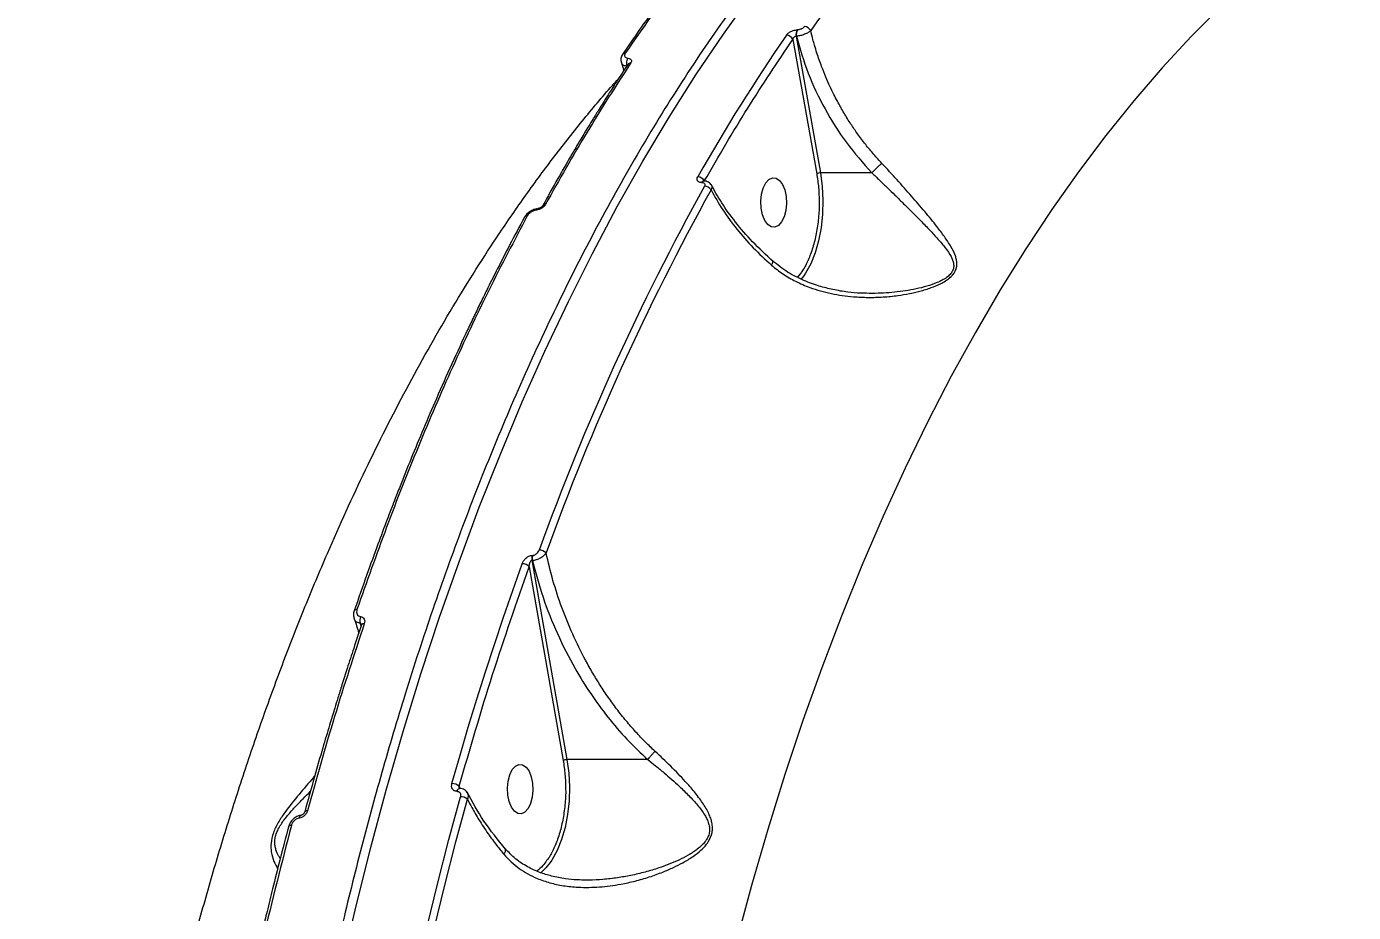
# Model space of a CAD drawing. Header units: millimetres. Extents: x -5873 to 5805, y -5301 to 4302.
# Drawn here: x 136.3 to 376.9, y 1229.9 to 1390.6 of the extents above; entities that cross this region are included whole.
import ezdxf

# ---------------------------------------------------------------- set-up
doc = ezdxf.new("R2010")
doc.units = ezdxf.units.MM
for name, color, linetype in [('DIKOM_ОБЪЕКТ', 7, 'Continuous'), ('DIKOM_РАЗМЕР_ЗОНА', 7, 'Continuous'), ('DIKOM_РАЗМЕР_ОБЪЕКТА', 7, 'Continuous')]:
    doc.layers.add(name, color=color, linetype=linetype)
doc.styles.add('style1', font='arial.ttf', dxfattribs={"width": 0.8})
doc.dimstyles.new('1-50', dxfattribs={"dimtxt": 300, "dimasz": 200, "dimexe": 100, "dimexo": 0, "dimgap": 100, "dimtad": 1, "dimtxsty": 'style1', "dimcen": 200, "dimclrd": 7, "dimclre": 7, "dimclrt": 7, "dimadec": 1, "dimazin": 2, "dimtfac": 1, "dimtmove": 0, "dimatfit": 2, "dimfxl": 0, "dimlwd": 25, "dimlwe": 18, "dimarcsym": 0})

# ---------------------------------------------------------------- blocks, each defined once
blk = doc.blocks.new('*D9')
at = {"layer": 'Defpoints', "color": 0, "transparency": 16777216}
for p in [(1338.11, 2802.44), (-4588.97, -1585.51), (-117.5, -1585.51)]:
    blk.add_point(p, dxfattribs=at)
at = {"layer": 'DIKOM_РАЗМЕР_ОБЪЕКТА', "color": 7, "lineweight": 18, "transparency": 16777216}
for p, q in [((1338.11, 2802.44), (-4688.97, 2802.44)), ((-117.5, -1585.51), (-4688.97, -1585.51))]:
    blk.add_line(p, q, dxfattribs=at)
at = {"layer": 'DIKOM_РАЗМЕР_ОБЪЕКТА', "color": 7, "lineweight": 25, "transparency": 16777216}
blk.add_line((-4588.97, 2602.44), (-4588.97, -1385.51), dxfattribs=at)
at = {"layer": 'DIKOM_РАЗМЕР_ОБЪЕКТА', "color": 7, "transparency": 16777216}
for points in [[(-4622.31, 2602.44), (-4555.64, 2602.44), (-4588.97, 2802.44)], [(-4622.31, -1385.51), (-4555.64, -1385.51), (-4588.97, -1585.51)]]:
    blk.add_solid(points, dxfattribs=at)
at = {"layer": 'DIKOM_РАЗМЕР_ОБЪЕКТА', "color": 7, "transparency": 16777216, "insert": (-4842.15, 460.98), "char_height": 300, "attachment_point": 5, "rotation": 90, "style": 'style1'}
blk.add_mtext('4400', dxfattribs=at)
blk = doc.blocks.new('*D11')
at = {"layer": 'Defpoints', "color": 0, "transparency": 16777216}
for p in [(-510, 4302.44), (-5422.89, -3651.6), (284.83, -3651.6)]:
    blk.add_point(p, dxfattribs=at)
at = {"layer": 'DIKOM_РАЗМЕР_ЗОНА', "color": 7, "lineweight": 18, "transparency": 16777216}
for p, q in [((-510, 4302.44), (-5522.89, 4302.44)), ((284.83, -3651.6), (-5522.89, -3651.6))]:
    blk.add_line(p, q, dxfattribs=at)
at = {"layer": 'DIKOM_РАЗМЕР_ЗОНА', "color": 7, "lineweight": 25, "transparency": 16777216}
blk.add_line((-5422.89, 4102.44), (-5422.89, -3451.6), dxfattribs=at)
at = {"layer": 'DIKOM_РАЗМЕР_ЗОНА', "color": 7, "transparency": 16777216}
for points in [[(-5456.22, 4102.44), (-5389.56, 4102.44), (-5422.89, 4302.44)], [(-5456.22, -3451.6), (-5389.56, -3451.6), (-5422.89, -3651.6)]]:
    blk.add_solid(points, dxfattribs=at)
at = {"layer": 'DIKOM_РАЗМЕР_ЗОНА', "color": 7, "transparency": 16777216, "insert": (-5676.06, -474.49), "char_height": 300, "attachment_point": 5, "rotation": 90, "style": 'style1'}
blk.add_mtext('7950', dxfattribs=at)

msp = doc.modelspace()

# ---------------------------------------------------------------- linework, layer by layer
at = {"layer": 'DIKOM_ОБЪЕКТ', "color": 7, "linetype": 'Continuous', "lineweight": 15}
for p, q in [((275.852, 1388.868), (280.261, 1364.067)), ((275.852, 1388.868), (275.92, 1388.868)), ((276.032, 1389.998), (276.101, 1389.998)), ((275.259, 1388.257), (279.589, 1363.904)), ((244.095, 1384.207), (244.625, 1382.653)), ((258.715, 1362.324), (258.762, 1362.324)), ((259.11, 1362.586), (259.063, 1362.586)), ((259.22, 1362.563), (259.205, 1362.597)), ((289.594, 1364.068), (280.261, 1364.067)), ((289.594, 1364.068), (289.596, 1364.069)), ((276.588, 1345.761), (276.129, 1345.145)), ((277.253, 1345.414), (276.726, 1344.721)), ((227.442, 1292.606), (233.605, 1257.486)), ((227.933, 1293.801), (234.277, 1257.647)), ((227.933, 1293.801), (228.022, 1293.801)), ((228, 1294.701), (228.089, 1294.701)), ((196.982, 1281.94), (196.792, 1282.396)), ((197.05, 1282.153), (197.02, 1282.063)), ((248.986, 1257.648), (234.277, 1257.647)), ((248.989, 1257.649), (248.986, 1257.648)), ((214.328, 1251.899), (214.356, 1251.899)), ((214.936, 1252.405), (214.747, 1252.836)), ((214.809, 1252.423), (214.781, 1252.423))]:
    msp.add_line(p, q, dxfattribs=at)
at = {"layer": 'DIKOM_ОБЪЕКТ', "color": 7, "linetype": 'Continuous', "lineweight": 15, "flags": 128}
for points in [[(193.298, 1219.208), (195.876, 1230.321), (198.618, 1241.285), (201.523, 1252.09), (204.589, 1262.726), (207.812, 1273.186), (211.191, 1283.459), (214.721, 1293.537), (218.4, 1303.413), (222.226, 1313.076), (226.195, 1322.52), (230.302, 1331.737), (234.546, 1340.718), (238.923, 1349.457), (243.428, 1357.945), (248.058, 1366.175), (252.809, 1374.141), (257.677, 1381.837), (262.659, 1389.254), (267.749, 1396.388)], [(352.802, 1394.152), (347.473, 1388.794), (342.231, 1383.122), (337.081, 1377.143), (332.027, 1370.862), (327.074, 1364.284), (322.227, 1357.416), (317.49, 1350.264), (312.867, 1342.834), (308.363, 1335.135), (303.983, 1327.172), (299.729, 1318.954), (295.607, 1310.488), (291.619, 1301.781), (287.77, 1292.842), (284.063, 1283.68), (280.502, 1274.302), (277.09, 1264.718), (273.83, 1254.936), (270.725, 1244.966), (267.779, 1234.816), (264.993, 1224.497)], [(273.801, 1360.964), (274.046, 1359.775), (274.109, 1358.5), (273.985, 1357.243), (273.682, 1356.104), (273.227, 1355.177), (272.656, 1354.537), (272.015, 1354.235), (271.356, 1354.296), (270.732, 1354.714), (270.195, 1355.457), (269.787, 1356.464), (269.542, 1357.653), (269.479, 1358.928), (269.604, 1360.186), (269.906, 1361.324), (270.361, 1362.251), (270.933, 1362.892), (271.574, 1363.194), (272.233, 1363.133), (272.856, 1362.714), (273.393, 1361.971), (273.801, 1360.964)], [(280.261, 1364.067), (280.588, 1361.625), (280.718, 1359.115), (280.651, 1356.595), (280.386, 1354.125), (279.93, 1351.762), (279.294, 1349.562), (278.493, 1347.576), (277.545, 1345.85), (277.253, 1345.414)], [(213.438, 1253.315), (214.902, 1258.445), (216.403, 1263.536), (217.94, 1268.585), (219.513, 1273.592), (221.123, 1278.556), (222.768, 1283.476), (224.448, 1288.35), (226.163, 1293.179)], [(197.532, 1282.292), (197.374, 1282.281), (197.239, 1282.25), (197.132, 1282.199), (197.056, 1282.131), (197.016, 1282.048), (197.014, 1282.042)], [(227.817, 1254.544), (228.062, 1253.355), (228.125, 1252.08), (228, 1250.822), (227.698, 1249.684), (227.243, 1248.757), (226.672, 1248.116), (226.031, 1247.814), (225.372, 1247.875), (224.748, 1248.294), (224.211, 1249.037), (223.803, 1250.044), (223.558, 1251.233), (223.495, 1252.508), (223.62, 1253.765), (223.922, 1254.904), (224.377, 1255.831), (224.949, 1256.471), (225.59, 1256.773), (226.249, 1256.712), (226.872, 1256.294), (227.409, 1255.551), (227.817, 1254.544)], [(234.277, 1257.647), (234.603, 1255.205), (234.734, 1252.694), (234.667, 1250.175), (234.402, 1247.705), (233.946, 1245.342), (233.31, 1243.142), (232.509, 1241.155), (231.561, 1239.43), (231.269, 1238.993)], [(214.328, 1251.899), (214.399, 1252.096), (214.494, 1252.254), (214.605, 1252.363), (214.727, 1252.418), (214.788, 1252.423)], [(214.356, 1251.899), (214.428, 1252.096), (214.522, 1252.254), (214.633, 1252.363), (214.755, 1252.418), (214.811, 1252.423)], [(200.609, 1186.604), (202.098, 1194.887), (203.676, 1203.107), (205.342, 1211.262), (207.095, 1219.348), (208.935, 1227.36), (210.861, 1235.297), (212.872, 1243.153), (214.966, 1250.926)], [(201.916, 1186.308), (203.402, 1194.572), (204.976, 1202.775), (206.638, 1210.912), (208.388, 1218.979), (210.224, 1226.974), (212.145, 1234.893), (214.152, 1242.732), (216.242, 1250.488)], [(185.775, 1247.049), (185.807, 1247.215), (185.856, 1247.355), (185.921, 1247.465), (185.999, 1247.538), (186.086, 1247.573), (186.089, 1247.574)], [(184.315, 1245.72), (184.163, 1245.711), (184.033, 1245.687), (183.93, 1245.647), (183.856, 1245.594), (183.814, 1245.529), (183.81, 1245.513)], [(231.269, 1238.993), (230.489, 1238.005), (229.513, 1237.067)]]:
    msp.add_lwpolyline(points, dxfattribs=at)
at = {"layer": 'DIKOM_ОБЪЕКТ', "color": 7, "linetype": 'Continuous', "lineweight": 15}
for centre, radius, start, end in [((480.312, 1251.414), 244.733, 130.988, 145.54829), ((556.926, 1194.212), 343.451, 145.43653, 150.49969), ((274.041, 1387.733), 1.326, 23.24437, 87.68322), ((277.431, 1389.195), 1.613, 150.13775, 191.70042), ((277.498, 1389.196), 1.612, 150.12951, 191.72045), ((277.309, 1389.28), 1.33, 25.96183, 87.50046), ((244.835, 1385.186), 0.579, 86.07361, 144.92819), ((246.492, 1383.981), 1.439, 142.09477, 202.28254), ((245.801, 1383.376), 0.589, 86.45752, 143.27798), ((257.962, 1361.925), 1.413, 28.39562, 88.38551), ((259.11, 1362.162), 0.427, 96.06535, 157.63433), ((259.157, 1362.162), 0.427, 96.3783, 157.62419), ((280.246, 1362.665), 1.403, 89.37583, 117.91651), ((656.892, 1141.152), 454.69, 150.99205, 160.13387), ((657.204, 1140.951), 453.699, 150.99226, 160.13382), ((259.196, 1360.21), 1.436, 31.62095, 88.18722), ((229.068, 1357.252), 0.335, 104.77152, 170.13054), ((230.37, 1357.821), 0.562, 84.96557, 146.23488), ((227.032, 1355.707), 0.549, 84.2278, 147.23456), ((229.243, 1293.914), 1.753, 43.91129, 89.3922), ((226.158, 1291.453), 1.726, 41.88668, 89.81467), ((229.712, 1294.121), 1.808, 161.3039, 190.19924), ((229.803, 1294.121), 1.809, 161.31759, 190.18555), ((196.122, 1284.36), 0.496, 79.7989, 148.72751), ((198.268, 1282.903), 1.561, 154.099, 198.96432), ((234.261, 1256.229), 1.418, 89.3729, 117.59765), ((213.448, 1251.313), 2.002, 49.54986, 90.29933), ((214.963, 1248.842), 2.084, 52.15947, 89.91402), ((187.138, 1247.872), 0.506, 79.47566, 144.71599)]:
    msp.add_arc(centre, radius, start, end, dxfattribs=at)
for points, knots in [([(389.961, 1472.261), (386.255, 1472.167), (378.593, 1471.975), (367.042, 1470.108), (355.378, 1467.078), (343.915, 1462.835), (332.683, 1457.457), (321.711, 1450.981), (311.024, 1443.458), (300.646, 1434.936), (290.6, 1425.466), (280.906, 1415.101), (271.581, 1403.894), (262.642, 1391.899), (254.102, 1379.17), (245.974, 1365.762), (238.268, 1351.729), (230.991, 1337.126), (225.351, 1324.658), (221.139, 1314.662), (218.193, 1307.344), (215.345, 1299.94), (212.596, 1292.455), (209.946, 1284.895), (207.394, 1277.266), (204.266, 1267.456), (200.674, 1255.384), (196.758, 1240.957), (192.741, 1224.657), (188.761, 1206.438), (184.973, 1186.275), (181.763, 1166.052), (179.115, 1145.833), (177.167, 1127.141), (175.773, 1109.983), (174.81, 1094.328), (174.151, 1078.633), (173.795, 1062.919), (173.743, 1047.21), (173.993, 1031.526), (174.616, 1013.81), (175.768, 994.114), (177.617, 972.533), (180.048, 951.211), (183.002, 930.171), (185.439, 916.443), (186.656, 909.584)], [0, 0, 0, 0, 0.026812, 0.055425, 0.0837964, 0.1119261, 0.1398143, 0.1674608, 0.1948657, 0.222029, 0.2489507, 0.2756308, 0.3020692, 0.328266, 0.3542211, 0.3799347, 0.4054066, 0.4306369, 0.4556255, 0.4672226, 0.4787602, 0.4902383, 0.5016569, 0.513016, 0.5243156, 0.5355558, 0.5560072, 0.5762587, 0.5963103, 0.6233297, 0.6499774, 0.6762534, 0.7021576, 0.7276901, 0.747293, 0.7668725, 0.7864287, 0.8059615, 0.8254711, 0.8449573, 0.8644202, 0.8916276, 0.9187892, 0.9459052, 0.9729755, 1, 1, 1, 1]), ([(283.925, 1431.953), (280.437, 1428.625), (273.501, 1422.009), (263.529, 1410.78), (253.946, 1398.827), (247.886, 1390.101), (244.874, 1385.764)], [0, 0, 0, 0, 0.2544899, 0.5059863, 0.7544899, 1, 1, 1, 1]), ([(283.445, 1431.75), (282.372, 1430.754), (280.407, 1428.93), (277.756, 1426.345), (275.649, 1424.231), (273.936, 1422.473), (272.429, 1420.894), (270.258, 1418.58), (267.398, 1415.433), (264.057, 1411.593), (260.938, 1407.865), (258.123, 1404.379), (255.866, 1401.49), (253.979, 1399.017), (252.213, 1396.66), (249.99, 1393.619), (247.314, 1389.86), (245.404, 1387.052), (244.371, 1385.534)], [0, 0, 0, 0, 0.0778346, 0.1424944, 0.1940368, 0.2330581, 0.2692464, 0.3061126, 0.3950803, 0.4843923, 0.5601693, 0.6348109, 0.7028733, 0.7371463, 0.7838116, 0.8431445, 0.9151862, 1, 1, 1, 1]), ([(279.338, 1427.871), (276.796, 1427.589), (268.35, 1426.653), (254.019, 1424.724), (236.342, 1422.093), (218.678, 1419.122), (201.03, 1415.835), (183.404, 1412.226), (165.804, 1408.296), (148.236, 1404.045), (130.704, 1399.474), (113.213, 1394.583), (95.768, 1389.374), (78.374, 1383.846), (61.036, 1378), (43.76, 1371.838), (26.549, 1365.36), (9.409, 1358.568), (-7.655, 1351.462), (-24.638, 1344.043), (-41.535, 1336.314), (-58.341, 1328.276), (-75.051, 1319.929), (-91.663, 1311.281), (-108.159, 1302.307), (-120.763, 1295.249), (-127.82, 1291.088), (-129.465, 1290.118)], [0, 0, 0, 0, 0.0178448, 0.0592941, 0.1008016, 0.142368, 0.1839943, 0.2256814, 0.2674302, 0.3092412, 0.3511153, 0.3930529, 0.4350542, 0.4771199, 0.5192504, 0.5614456, 0.6037062, 0.6460317, 0.6884227, 0.7308792, 0.7734005, 0.8159875, 0.858639, 0.9013561, 0.9441377, 0.9869843, 1, 1, 1, 1]), ([(274.094, 1389.058), (274.196, 1389.179), (274.399, 1389.42), (274.822, 1389.68), (275.19, 1389.84), (275.478, 1389.929), (275.766, 1389.988), (275.943, 1389.995), (276.032, 1389.998)], [0, 0, 0, 0, 0.2500154, 0.499137, 0.6248129, 0.7494714, 0.8748718, 1, 1, 1, 1]), ([(275.259, 1388.257), (275.283, 1388.326), (275.329, 1388.466), (275.442, 1388.633), (275.559, 1388.749), (275.66, 1388.817), (275.759, 1388.86), (275.821, 1388.866), (275.852, 1388.868)], [0, 0, 0, 0, 0.2510755, 0.500149, 0.6431949, 0.7723247, 0.8901228, 1, 1, 1, 1]), ([(278.504, 1389.862), (278.362, 1389.742), (278.076, 1389.501), (277.397, 1389.181), (276.631, 1388.939), (276.157, 1388.892), (275.92, 1388.868)], [0, 0, 0, 0, 0.246392, 0.4950962, 0.7468538, 1, 1, 1, 1]), ([(275.92, 1388.868), (276.568, 1386.611), (277.863, 1382.096), (280.976, 1375.598), (284.813, 1369.448), (288, 1365.861), (289.594, 1364.068)], [0, 0, 0, 0, 0.249654, 0.4994931, 0.7498091, 1, 1, 1, 1]), ([(277.367, 1390.608), (277.3, 1390.53), (277.168, 1390.374), (276.891, 1390.204), (276.651, 1390.101), (276.462, 1390.043), (276.275, 1390.005), (276.159, 1390.001), (276.101, 1389.998)], [0, 0, 0, 0, 0.250048, 0.4991752, 0.6248643, 0.7495002, 0.8746703, 1, 1, 1, 1]), ([(291.415, 1365.787), (290.919, 1366.326), (289.903, 1367.431), (288.435, 1369.219), (287.053, 1371.055), (285.751, 1372.955), (284.52, 1374.924), (283.5, 1376.731), (282.654, 1378.366), (281.949, 1379.83), (281.206, 1381.507), (280.406, 1383.509), (279.729, 1385.445), (279.228, 1387.086), (278.847, 1388.448), (278.635, 1389.323), (278.504, 1389.862)], [0, 0, 0, 0, 0.0796, 0.1629912, 0.2501912, 0.3277302, 0.4111759, 0.500542, 0.551436, 0.6100221, 0.6763095, 0.7503079, 0.8443806, 0.9003145, 0.9386328, 1, 1, 1, 1]), ([(259.205, 1362.597), (261.801, 1367.061), (266.993, 1375.99), (272.504, 1384.168), (275.259, 1388.257)], [0, 0, 0, 0, 0.4999997, 1, 1, 1, 1]), ([(245.838, 1383.964), (243.175, 1379.851), (237.882, 1371.674), (232.897, 1362.795), (230.419, 1358.381)], [0, 0, 0, 0, 0.5029241, 1, 1, 1, 1]), ([(244.367, 1385.528), (244.299, 1385.413), (244.16, 1385.178), (244.062, 1384.797), (244.046, 1384.413), (244.117, 1384.179), (244.152, 1384.061)], [0, 0, 0, 0, 0.2405458, 0.4896885, 0.7443161, 1, 1, 1, 1]), ([(244.173, 1384.075), (244.177, 1384.043), (244.201, 1383.847), (244.521, 1383.59), (244.947, 1383.487), (245.16, 1383.435)], [0, 0, 0, 0, 0.0891731, 0.5443433, 1, 1, 1, 1]), ([(244.874, 1385.764), (244.817, 1385.655), (244.702, 1385.439), (244.756, 1385.157), (244.968, 1384.944), (245.227, 1384.891), (245.356, 1384.865)], [0, 0, 0, 0, 0.2500029, 0.4999802, 0.749714, 1, 1, 1, 1]), ([(245.356, 1384.865), (245.486, 1384.838), (245.744, 1384.785), (245.954, 1384.573), (246.008, 1384.291), (245.894, 1384.073), (245.838, 1383.964)], [0, 0, 0, 0, 0.2502941, 0.5000057, 0.749992, 1, 1, 1, 1]), ([(245.329, 1383.728), (244.641, 1382.684), (243.371, 1380.756), (241.644, 1378.055), (240.24, 1375.82), (239.127, 1374.021), (238.015, 1372.202), (236.643, 1369.928), (234.788, 1366.787), (232.481, 1362.789), (230.819, 1359.787), (229.91, 1358.146)], [0, 0, 0, 0, 0.1290718, 0.2383401, 0.3278331, 0.3975694, 0.4524988, 0.5428577, 0.6642032, 0.8165643, 1, 1, 1, 1]), ([(146.661, 977.768), (146.211, 983.272), (145.31, 994.298), (144.42, 1011.006), (143.874, 1027.831), (143.709, 1044.753), (143.907, 1060.672), (144.396, 1075.577), (145.107, 1089.473), (146.082, 1103.423), (147.326, 1117.407), (148.843, 1131.405), (150.607, 1145.157), (152.607, 1158.658), (154.834, 1171.905), (157.329, 1185.119), (160.095, 1198.278), (163.136, 1211.359), (166.245, 1223.513), (169.37, 1234.757), (172.462, 1245.116), (175.746, 1255.375), (179.224, 1265.519), (182.896, 1275.533), (186.762, 1285.401), (191.653, 1297.087), (197.724, 1310.402), (205.15, 1325.059), (213.074, 1339.117), (220.268, 1350.557), (226.531, 1359.669), (231.71, 1366.729), (237.05, 1373.483), (241.025, 1378.279), (243.251, 1380.712), (243.612, 1381.107)], [0, 0, 0, 0, 0.0354951, 0.0711034, 0.1068249, 0.1426591, 0.1786056, 0.2078956, 0.2374131, 0.2671579, 0.2971299, 0.3273291, 0.3577552, 0.3868608, 0.4162541, 0.445935, 0.4759033, 0.5061593, 0.5367026, 0.5617131, 0.5869469, 0.612404, 0.6380843, 0.6639879, 0.6901148, 0.716465, 0.7591828, 0.8024978, 0.84641, 0.8909196, 0.9166241, 0.9425237, 0.9686188, 0.994909, 1, 1, 1, 1]), ([(271.381, 1347.332), (272.055, 1346.787), (273.43, 1345.674), (275.786, 1344.335), (278.714, 1343.074), (282.22, 1342.098), (285.778, 1341.596), (288.923, 1341.456), (291.625, 1341.531), (294.127, 1341.78), (296.347, 1342.146), (298.376, 1342.608), (300.28, 1343.19), (301.826, 1343.833), (302.907, 1344.433), (303.92, 1345.144), (304.662, 1345.999), (304.985, 1346.932), (305.041, 1347.624), (304.951, 1348.323), (304.654, 1349.352), (303.947, 1350.752), (302.781, 1352.504), (301.204, 1354.592), (299.219, 1357.02), (296.795, 1359.845), (294.203, 1362.781), (292.344, 1364.785), (291.415, 1365.787)], [0, 0, 0, 0, 0.0400524, 0.0817014, 0.1253597, 0.1880308, 0.2501081, 0.2913214, 0.3332903, 0.3746805, 0.4071103, 0.4370806, 0.4709413, 0.4998268, 0.5163435, 0.5313531, 0.5627204, 0.5779164, 0.594165, 0.6090069, 0.625353, 0.6651571, 0.7080094, 0.7505736, 0.8125539, 0.8748075, 0.9374351, 1, 1, 1, 1]), ([(289.596, 1364.069), (289.724, 1364.211), (289.989, 1364.504), (290.486, 1364.992), (290.991, 1365.451), (291.276, 1365.677), (291.415, 1365.787)], [0, 0, 0, 0, 0.2427312, 0.5000695, 0.7573661, 1, 1, 1, 1]), ([(258.715, 1362.324), (258.555, 1362.34), (258.234, 1362.37), (257.942, 1362.606), (257.835, 1362.94), (257.946, 1363.205), (258.002, 1363.337)], [0, 0, 0, 0, 0.2505332, 0.500204, 0.7499845, 1, 1, 1, 1]), ([(258.762, 1362.324), (258.869, 1362.314), (259.083, 1362.293), (259.28, 1362.137), (259.353, 1361.912), (259.279, 1361.734), (259.242, 1361.645)], [0, 0, 0, 0, 0.2507598, 0.5001075, 0.7499394, 1, 1, 1, 1]), ([(260.517, 1361.813), (260.445, 1361.924), (260.302, 1362.145), (259.958, 1362.391), (259.551, 1362.555), (259.254, 1362.576), (259.109, 1362.586)], [0, 0, 0, 0, 0.2562613, 0.511325, 0.7608784, 1, 1, 1, 1]), ([(279.589, 1363.904), (279.718, 1363.068), (279.977, 1361.381), (280.013, 1359.622), (280.031, 1358.735)], [0, 0, 0, 0, 0.4960336, 1, 1, 1, 1]), ([(289.596, 1364.069), (290.063, 1363.624), (291.023, 1362.708), (292.41, 1361.366), (293.798, 1360.013), (295.257, 1358.579), (296.824, 1357.026), (298.48, 1355.362), (300.088, 1353.706), (301.601, 1352.075), (302.936, 1350.492), (303.806, 1349.226), (304.248, 1348.261), (304.431, 1347.603), (304.452, 1346.929), (304.251, 1346.252), (303.877, 1345.726), (303.466, 1345.332), (303.004, 1344.973), (302.328, 1344.565), (301.161, 1344.019), (299.579, 1343.481), (297.647, 1343.003), (295.686, 1342.649), (293.702, 1342.399), (291.708, 1342.26), (290.345, 1342.199), (289.651, 1342.217), (289.621, 1342.218)], [0, 0, 0, 0, 0.0441432, 0.0908125, 0.1345508, 0.1816852, 0.2390472, 0.2986162, 0.3621562, 0.42331, 0.4841281, 0.5437677, 0.5663908, 0.5889668, 0.6129708, 0.6347694, 0.6569017, 0.6684271, 0.6804597, 0.7017975, 0.7260822, 0.7716796, 0.8169147, 0.8620858, 0.9073667, 0.9527775, 0.9979717, 1, 1, 1, 1]), ([(260.495, 1361.799), (260.542, 1361.694), (260.649, 1361.455), (260.502, 1361.139), (260.42, 1360.963)], [0, 0, 0, 0, 0.4404144, 1, 1, 1, 1]), ([(260.42, 1360.963), (261.097, 1359.761), (262.451, 1357.356), (265.057, 1353.844), (268, 1350.462), (270.259, 1348.371), (271.381, 1347.332)], [0, 0, 0, 0, 0.2508601, 0.5017212, 0.752441, 1, 1, 1, 1]), ([(271.691, 1347.99), (270.414, 1349.171), (267.936, 1351.463), (264.858, 1355.068), (262.334, 1358.551), (261.06, 1360.843), (260.447, 1361.946)], [0, 0, 0, 0, 0.2736606, 0.5310434, 0.7744263, 1, 1, 1, 1]), ([(228.918, 1357.56), (228.699, 1357.517), (228.239, 1357.426), (227.553, 1357.063), (226.944, 1356.575), (226.695, 1356.194), (226.571, 1356.004)], [0, 0, 0, 0, 0.2319761, 0.4871646, 0.7427129, 1, 1, 1, 1]), ([(230.419, 1358.381), (230.335, 1358.255), (230.168, 1358.004), (229.746, 1357.67), (229.247, 1357.41), (228.908, 1357.343), (228.738, 1357.31)], [0, 0, 0, 0, 0.2503606, 0.5003102, 0.7501701, 1, 1, 1, 1]), ([(229.902, 1358.132), (229.861, 1358.071), (229.777, 1357.95), (229.549, 1357.774), (229.317, 1357.659), (229.123, 1357.598), (229.029, 1357.584), (228.983, 1357.576)], [0, 0, 0, 0, 0.2500511, 0.5020342, 0.752003, 0.8763686, 1, 1, 1, 1]), ([(280.031, 1358.735), (280.033, 1358.71), (280.075, 1357.749), (279.925, 1355.825), (279.557, 1353.074), (278.916, 1350.491), (278.062, 1348.229), (277.271, 1346.641), (276.734, 1345.95), (276.588, 1345.761)], [0, 0, 0, 0, 0.0051073, 0.1905678, 0.3789871, 0.5674073, 0.7528673, 0.9326785, 1, 1, 1, 1]), ([(226.583, 1356.025), (225.684, 1354.346), (224.037, 1351.27), (221.839, 1346.993), (220.101, 1343.529), (218.696, 1340.673), (217.466, 1338.128), (215.703, 1334.422), (213.398, 1329.438), (210.737, 1323.45), (208.279, 1317.71), (206.085, 1312.408), (204.343, 1308.059), (202.898, 1304.366), (201.555, 1300.867), (199.877, 1296.386), (197.877, 1290.892), (196.473, 1286.843), (195.713, 1284.653)], [0, 0, 0, 0, 0.0777839, 0.1424725, 0.1940633, 0.2331216, 0.2693153, 0.3061835, 0.3951503, 0.4844634, 0.5602432, 0.6348967, 0.7029779, 0.7372224, 0.7838594, 0.8431714, 0.9151976, 1, 1, 1, 1]), ([(227.087, 1356.253), (224.737, 1351.79), (220.065, 1342.917), (213.5, 1328.931), (207.322, 1314.6), (201.531, 1299.956), (197.976, 1289.863), (196.209, 1284.848)], [0, 0, 0, 0, 0.2049313, 0.4073964, 0.6073967, 0.8049309, 1, 1, 1, 1]), ([(228.738, 1357.31), (228.571, 1357.277), (228.238, 1357.212), (227.747, 1356.956), (227.333, 1356.626), (227.169, 1356.377), (227.087, 1356.253)], [0, 0, 0, 0, 0.2498786, 0.4997093, 0.7496375, 1, 1, 1, 1]), ([(271.381, 1347.332), (271.441, 1347.439), (271.561, 1347.651), (271.639, 1347.88), (271.65, 1348.02), (271.608, 1348.05), (271.593, 1348.06)], [0, 0, 0, 0, 0.2902873, 0.5786228, 0.8538167, 1, 1, 1, 1]), ([(289.622, 1342.215), (288.94, 1342.217), (287.509, 1342.22), (285.112, 1342.411), (282.576, 1342.866), (279.909, 1343.541), (277.137, 1344.55), (274.237, 1345.983), (272.495, 1347.388), (271.619, 1348.094)], [0, 0, 0, 0, 0.1102191, 0.2313163, 0.3709715, 0.5014753, 0.6532805, 0.8256192, 1, 1, 1, 1]), ([(228.022, 1293.801), (228.145, 1293.812), (228.39, 1293.833), (228.782, 1293.934), (229.163, 1294.079), (229.627, 1294.314), (230.134, 1294.668), (230.383, 1294.978), (230.505, 1295.13)], [0, 0, 0, 0, 0.1344354, 0.2676372, 0.3980817, 0.5245831, 0.7667677, 1, 1, 1, 1]), ([(228.089, 1294.701), (228.15, 1294.705), (228.274, 1294.713), (228.466, 1294.782), (228.651, 1294.884), (228.874, 1295.057), (229.107, 1295.323), (229.21, 1295.552), (229.261, 1295.667)], [0, 0, 0, 0, 0.1243016, 0.2501093, 0.3726196, 0.5005236, 0.7502902, 1, 1, 1, 1]), ([(250.27, 1259.152), (249.686, 1259.701), (248.489, 1260.827), (246.743, 1262.675), (244.99, 1264.693), (243.332, 1266.79), (241.763, 1268.955), (240.334, 1271.101), (238.955, 1273.352), (237.236, 1276.407), (235.286, 1280.37), (233.321, 1285.214), (231.683, 1290.142), (230.898, 1293.466), (230.505, 1295.13)], [0, 0, 0, 0, 0.0582635, 0.1194036, 0.1834726, 0.2505183, 0.3109845, 0.3747106, 0.4347234, 0.4995482, 0.6251065, 0.7503632, 0.8750555, 1, 1, 1, 1]), ([(214.747, 1252.836), (216.72, 1259.637), (220.665, 1273.238), (225.183, 1286.15), (227.442, 1292.606)], [0, 0, 0, 0, 0.4999998, 1, 1, 1, 1]), ([(226.163, 1293.179), (226.244, 1293.359), (226.405, 1293.72), (226.771, 1294.136), (227.119, 1294.408), (227.408, 1294.569), (227.71, 1294.68), (227.904, 1294.694), (228, 1294.701)], [0, 0, 0, 0, 0.249604, 0.4993559, 0.6273064, 0.7498909, 0.8763404, 1, 1, 1, 1]), ([(227.442, 1292.606), (227.466, 1292.837), (227.502, 1293.184), (227.654, 1293.572), (227.778, 1293.735), (227.869, 1293.793), (227.913, 1293.798), (227.933, 1293.801)], [0, 0, 0, 0, 0.4998432, 0.7498137, 0.8916924, 0.9484962, 1, 1, 1, 1]), ([(228.022, 1293.801), (228.621, 1291.562), (229.823, 1287.073), (232.453, 1280.494), (235.403, 1274.656), (238.522, 1269.611), (241.666, 1265.311), (245.116, 1261.258), (247.694, 1258.855), (248.989, 1257.649)], [0, 0, 0, 0, 0.1666129, 0.3340723, 0.5007093, 0.6262997, 0.7495534, 0.8742401, 1, 1, 1, 1]), ([(195.698, 1284.618), (195.663, 1284.498), (195.593, 1284.256), (195.546, 1283.76), (195.631, 1283.423), (195.688, 1283.196)], [0, 0, 0, 0, 0.2448129, 0.4932879, 1, 1, 1, 1]), ([(195.672, 1283.207), (196, 1282.337), (196.329, 1281.463), (196.536, 1280.607), (196.537, 1280.604)], [0, 0, 0, 0, 0.9965507, 1, 1, 1, 1]), ([(195.711, 1283.218), (195.72, 1283.168), (195.765, 1282.916), (196.12, 1282.585), (196.568, 1282.459), (196.792, 1282.396)], [0, 0, 0, 0, 0.1086873, 0.5530681, 1, 1, 1, 1]), ([(196.209, 1284.848), (196.173, 1284.698), (196.099, 1284.397), (196.201, 1284.001), (196.451, 1283.696), (196.726, 1283.622), (196.864, 1283.585)], [0, 0, 0, 0, 0.2501049, 0.5000104, 0.7498866, 1, 1, 1, 1]), ([(196.864, 1283.585), (197.004, 1283.547), (197.284, 1283.471), (197.537, 1283.158), (197.642, 1282.753), (197.569, 1282.446), (197.532, 1282.292)], [0, 0, 0, 0, 0.2500372, 0.4999283, 0.7498876, 1, 1, 1, 1]), ([(197.032, 1282.093), (196.557, 1280.673), (195.679, 1278.05), (194.499, 1274.409), (193.545, 1271.412), (192.794, 1269.01), (192.047, 1266.589), (191.131, 1263.576), (189.902, 1259.437), (188.39, 1254.204), (187.321, 1250.318), (186.736, 1248.195)], [0, 0, 0, 0, 0.1290701, 0.2383365, 0.3278298, 0.3975658, 0.4524953, 0.5428543, 0.6642002, 0.816562, 1, 1, 1, 1]), ([(197.532, 1282.292), (195.701, 1276.72), (192.063, 1265.647), (188.834, 1254.104), (187.23, 1248.37)], [0, 0, 0, 0, 0.5031997, 1, 1, 1, 1]), ([(196.792, 1282.396), (196.817, 1282.388), (196.868, 1282.374), (196.961, 1282.307), (197.008, 1282.229), (197.04, 1282.175)], [0, 0, 0, 0, 0.236841, 0.4804653, 1, 1, 1, 1]), ([(222.841, 1240.492), (223.267, 1240.023), (224.126, 1239.08), (225.598, 1237.902), (227.19, 1236.895), (229.039, 1236.004), (231.196, 1235.264), (233.683, 1234.734), (236.702, 1234.43), (240.202, 1234.489), (243.664, 1234.949), (246.67, 1235.606), (249.218, 1236.338), (251.543, 1237.173), (253.576, 1238.049), (255.409, 1238.978), (257.097, 1240.005), (258.431, 1241.038), (259.326, 1241.942), (260.127, 1242.975), (260.624, 1244.141), (260.711, 1245.336), (260.607, 1246.196), (260.368, 1247.043), (259.866, 1248.263), (258.904, 1249.866), (257.439, 1251.794), (255.517, 1254.001), (253.154, 1256.459), (251.233, 1258.253), (250.27, 1259.152)], [0, 0, 0, 0, 0.0312572, 0.0629759, 0.0937454, 0.1252849, 0.1651873, 0.2066975, 0.2501562, 0.3126617, 0.3745086, 0.4157052, 0.4576179, 0.4988606, 0.5312271, 0.5609944, 0.5947831, 0.6235712, 0.640119, 0.6552198, 0.6867213, 0.7019646, 0.7183165, 0.733202, 0.7495549, 0.7895098, 0.8324347, 0.8751383, 0.9374071, 1, 1, 1, 1]), ([(248.989, 1257.649), (249.074, 1257.77), (249.248, 1258.016), (249.575, 1258.417), (249.925, 1258.811), (250.156, 1259.039), (250.27, 1259.152)], [0, 0, 0, 0, 0.2457572, 0.5000195, 0.7542617, 1, 1, 1, 1]), ([(233.605, 1257.486), (233.733, 1256.649), (233.992, 1254.962), (234.029, 1253.202), (234.048, 1252.315)], [0, 0, 0, 0, 0.4958548, 1, 1, 1, 1]), ([(248.986, 1257.648), (249.444, 1257.28), (250.437, 1256.483), (251.879, 1255.277), (253.314, 1254.033), (254.823, 1252.666), (256.41, 1251.136), (257.996, 1249.421), (259.081, 1247.989), (259.699, 1246.857), (260.011, 1246.069), (260.177, 1245.245), (260.142, 1244.385), (259.914, 1243.684), (259.616, 1243.14), (259.26, 1242.632), (258.71, 1242.033), (257.716, 1241.194), (256.325, 1240.303), (254.589, 1239.419), (252.801, 1238.658), (250.766, 1237.923), (248.453, 1237.228), (245.937, 1236.636), (243.381, 1236.182), (240.857, 1235.904), (238.963, 1235.775), (237.952, 1235.805), (237.778, 1235.81)], [0, 0, 0, 0, 0.040222, 0.0873017, 0.1307534, 0.1742038, 0.2331474, 0.2917406, 0.3492288, 0.3710529, 0.39278, 0.415823, 0.4367272, 0.4582254, 0.4693233, 0.4808453, 0.5014914, 0.5248935, 0.5686349, 0.6119011, 0.6551376, 0.6985023, 0.7565033, 0.8166729, 0.8717149, 0.9308452, 0.9881475, 1, 1, 1, 1]), ([(188.566, 1254.775), (188.459, 1254.642), (187.562, 1253.526), (185.69, 1251.343), (183.495, 1248.649), (181.895, 1246.27), (180.949, 1244.341), (180.537, 1242.461), (180.64, 1240.705), (181.116, 1239.155), (181.591, 1238.288), (181.823, 1237.865)], [0, 0, 0, 0, 0.0244202, 0.2044358, 0.3862753, 0.4788823, 0.5725878, 0.6666921, 0.7601031, 0.8829312, 1, 1, 1, 1]), ([(182.301, 1239.742), (182.2, 1239.884), (181.885, 1240.33), (181.549, 1241.09), (181.339, 1241.966), (181.283, 1242.711), (181.368, 1243.518), (181.621, 1244.385), (182.033, 1245.266), (182.549, 1246.108), (183.151, 1246.934), (183.993, 1247.968), (185.109, 1249.194), (186.422, 1250.55), (187.313, 1251.445), (187.745, 1251.882), (187.766, 1251.903)], [0, 0, 0, 0, 0.0555023, 0.1734745, 0.2357776, 0.2917269, 0.3520801, 0.4103314, 0.4671922, 0.5289259, 0.584636, 0.6469516, 0.7647255, 0.8817506, 0.9943236, 1, 1, 1, 1]), ([(214.328, 1251.899), (214.242, 1251.904), (214.07, 1251.915), (213.846, 1252.006), (213.658, 1252.143), (213.469, 1252.386), (213.34, 1252.779), (213.405, 1253.136), (213.438, 1253.315)], [0, 0, 0, 0, 0.1251207, 0.2509931, 0.3751722, 0.5012455, 0.7504738, 1, 1, 1, 1]), ([(214.356, 1251.899), (214.414, 1251.895), (214.532, 1251.887), (214.684, 1251.824), (214.813, 1251.729), (214.942, 1251.563), (215.031, 1251.294), (214.988, 1251.049), (214.966, 1250.926)], [0, 0, 0, 0, 0.1249863, 0.2509334, 0.3752195, 0.501198, 0.7504799, 1, 1, 1, 1]), ([(214.85, 1252.338), (214.847, 1252.343), (214.805, 1252.417), (214.761, 1252.587), (214.752, 1252.753), (214.747, 1252.836)], [0, 0, 0, 0, 0.0357585, 0.5167782, 1, 1, 1, 1]), ([(216.271, 1251.54), (216.202, 1251.655), (216.06, 1251.891), (215.724, 1252.173), (215.3, 1252.381), (214.975, 1252.409), (214.811, 1252.423)], [0, 0, 0, 0, 0.2354208, 0.4828379, 0.738767, 1, 1, 1, 1]), ([(223.157, 1241.391), (221.786, 1243.083), (219.054, 1246.453), (217.13, 1249.98), (216.172, 1251.736)], [0, 0, 0, 0, 0.5020875, 1, 1, 1, 1]), ([(216.257, 1251.523), (216.314, 1251.384), (216.437, 1251.082), (216.31, 1250.696), (216.242, 1250.488)], [0, 0, 0, 0, 0.4590898, 1, 1, 1, 1]), ([(234.048, 1252.315), (234.049, 1252.29), (234.089, 1251.33), (233.942, 1249.406), (233.573, 1246.655), (232.932, 1244.072), (232.079, 1241.81), (231.287, 1240.221), (230.75, 1239.529), (230.603, 1239.34)], [0, 0, 0, 0, 0.0049828, 0.1904395, 0.378856, 0.567271, 0.7527281, 0.9325361, 1, 1, 1, 1]), ([(216.242, 1250.488), (216.505, 1249.976), (217.146, 1248.726), (218.378, 1246.618), (219.884, 1244.331), (221.414, 1242.244), (222.405, 1241.027), (222.841, 1240.492)], [0, 0, 0, 0, 0.150357, 0.3668231, 0.6226258, 0.8340781, 1, 1, 1, 1]), ([(186.091, 1247.574), (185.882, 1247.527), (185.434, 1247.425), (184.768, 1247.016), (184.273, 1246.493), (183.957, 1245.964), (183.86, 1245.666), (183.81, 1245.513)], [0, 0, 0, 0, 0.2049021, 0.4382682, 0.7019036, 0.8463624, 1, 1, 1, 1]), ([(185.775, 1247.049), (185.615, 1247.009), (185.294, 1246.929), (184.85, 1246.614), (184.491, 1246.198), (184.374, 1245.879), (184.315, 1245.72)], [0, 0, 0, 0, 0.2499753, 0.4999388, 0.7496538, 1, 1, 1, 1]), ([(187.23, 1248.37), (187.171, 1248.212), (187.053, 1247.895), (186.696, 1247.482), (186.254, 1247.168), (185.934, 1247.088), (185.775, 1247.049)], [0, 0, 0, 0, 0.2503725, 0.5000367, 0.7499956, 1, 1, 1, 1]), ([(186.725, 1248.165), (186.711, 1248.123), (186.683, 1248.042), (186.611, 1247.923), (186.526, 1247.819), (186.431, 1247.733), (186.334, 1247.666), (186.242, 1247.618), (186.159, 1247.587), (186.113, 1247.578), (186.091, 1247.574)], [0, 0, 0, 0, 0.1519807, 0.2963835, 0.4335765, 0.5632961, 0.6846328, 0.7975074, 0.9024218, 1, 1, 1, 1]), ([(183.824, 1245.552), (183.282, 1243.501), (182.289, 1239.747), (180.987, 1234.584), (179.97, 1230.432), (179.157, 1227.025), (178.451, 1224.002), (177.446, 1219.617), (176.153, 1213.76), (174.693, 1206.788), (173.375, 1200.164), (172.223, 1194.091), (171.328, 1189.145), (170.598, 1184.966), (169.928, 1181.02), (169.107, 1175.992), (168.151, 1169.863), (167.507, 1165.389), (167.158, 1162.97)], [0, 0, 0, 0, 0.07783, 0.1424865, 0.1940269, 0.2330469, 0.2692341, 0.3060996, 0.3950658, 0.4843769, 0.5601548, 0.6347974, 0.7028614, 0.737135, 0.7838021, 0.8431374, 0.9151818, 1, 1, 1, 1]), ([(184.315, 1245.72), (182.57, 1238.944), (179.105, 1225.49), (174.668, 1204.805), (170.776, 1184.058), (168.68, 1170.031), (167.64, 1163.069)], [0, 0, 0, 0, 0.2555167, 0.5073556, 0.7555168, 1, 1, 1, 1]), ([(222.841, 1240.492), (222.899, 1240.579), (223.019, 1240.762), (223.133, 1241.015), (223.175, 1241.233), (223.172, 1241.394), (223.1, 1241.429), (223.078, 1241.439)], [0, 0, 0, 0, 0.2067981, 0.4283605, 0.6610039, 0.8996164, 1, 1, 1, 1]), ([(237.851, 1235.794), (237.288, 1235.803), (236.003, 1235.823), (233.864, 1236.031), (231.581, 1236.464), (229.273, 1237.181), (227.061, 1238.197), (224.91, 1239.579), (223.708, 1240.855), (223.118, 1241.482)], [0, 0, 0, 0, 0.1006363, 0.2297595, 0.3868252, 0.5235662, 0.6745629, 0.8402175, 1, 1, 1, 1]), ([(230.603, 1239.34), (230.384, 1239.025), (229.841, 1238.244), (229.217, 1237.739), (228.844, 1237.439)], [0, 0, 0, 0, 0.4041047, 1, 1, 1, 1])]:
    msp.add_open_spline(points, degree=3, knots=knots, dxfattribs=at)

# ---------------------------------------------------------------- dimensions: what is measured, and where the dimension line sits
at = {"layer": 'DIKOM_РАЗМЕР_ЗОНА'}
dim = msp.add_linear_dim(base=(-5422.889, -3651.603), p1=(-510.005, 4302.437), p2=(284.83, -3651.603), angle=90, text='7950', dimstyle='1-50', dxfattribs=at)
dim.commit()
dim.dimension.update_dxf_attribs({"geometry": '*D11', "text_midpoint": (-5422.889, -474.491), "dimtype": 160})
at = {"layer": 'DIKOM_РАЗМЕР_ОБЪЕКТА'}
dim = msp.add_linear_dim(base=(-4588.973, -1585.515), p1=(1338.114, 2802.437), p2=(-117.504, -1585.515), angle=90, text='4400', dimstyle='1-50', dxfattribs=at)
dim.commit()
dim.dimension.update_dxf_attribs({"geometry": '*D9', "text_midpoint": (-4588.973, 460.978), "dimtype": 160})

doc.saveas('drawing.dxf')
